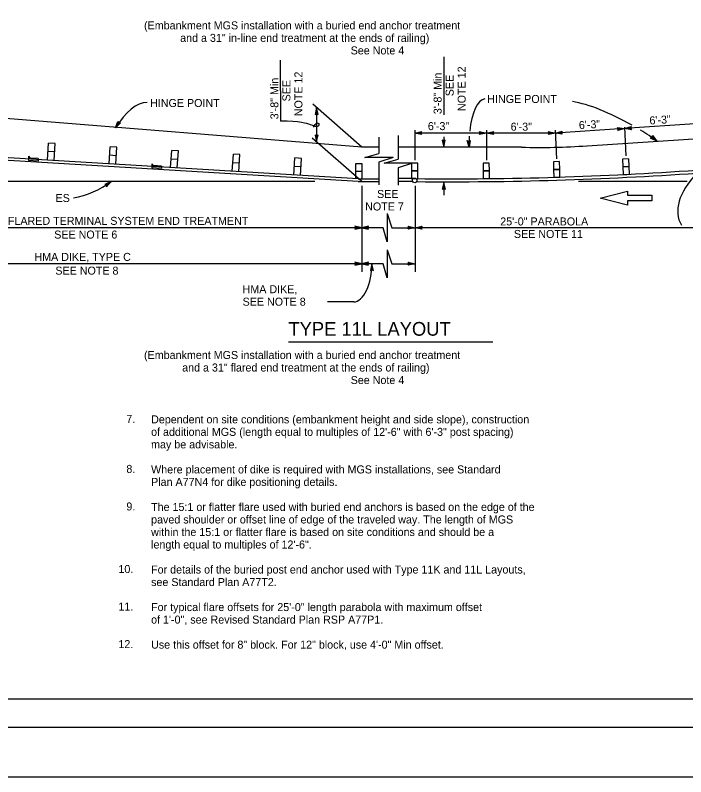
# Model space of a CAD drawing. Extents: x -893 to 867, y -474 to 712.
# Drawn here: x -328 to 258, y -474 to 191 of the extents above; entities that cross this region are included whole.
import ezdxf

# ---------------------------------------------------------------- set-up
doc = ezdxf.new("R2010")
doc.units = 0
for name, color, linetype in [('10 Sheet Format', 7, 'Continuous'), ('56 Stage 3 Anno', 7, 'Continuous'), ('57 Undefined', 7, 'Continuous'), ('60 Nongeo Data', 7, 'Continuous')]:
    doc.layers.add(name, color=color, linetype=linetype)

msp = doc.modelspace()

# ---------------------------------------------------------------- linework, layer by layer
at = {"layer": '10 Sheet Format'}
msp.add_line((-813.45, -406.04), (811.55, -406.04), dxfattribs=at)
for points in [[(-893.45, -474.04), (866.55, -474.04), (866.55, 711.96), (-893.45, 711.96)], [(-863.43, 668.96), (836.57, 668.96), (836.57, -431.04), (-863.43, -431.04)], [(-863.43, 668.96), (836.57, 668.96), (836.57, -431.04), (-863.43, -431.04)]]:
    msp.add_lwpolyline(points, close=True, dxfattribs=at)
at = {"layer": '56 Stage 3 Anno'}
for p, q in [((46.53, 155.22), (46.53, 104.45)), ((-96.33, 152.18), (-96.3, 98.93)), ((-25.16, 76.13), (-68.03, 113.76)), ((-64.6, 110.75), (-65.93, 104.75)), ((-64.61, 109.36), (-65.57, 104.99)), ((-64.6, 107.99), (-65.23, 105.16)), ((-64.6, 106.61), (-64.87, 105.4)), ((-64.6, 110.75), (-64.6, 80.74)), ((-63.26, 104.75), (-64.6, 110.75)), ((-64.6, 110.75), (-64.6, 110.75)), ((-63.62, 104.97), (-64.6, 109.37)), ((-63.98, 105.2), (-64.6, 107.99)), ((-64.32, 105.38), (-64.6, 106.61)), ((-65.93, 104.75), (-64.6, 105.55)), ((-65.93, 104.75), (-65.93, 104.75)), ((-64.6, 105.55), (-63.26, 104.75)), ((-63.26, 104.75), (-63.26, 104.75)), ((-240.23, 92.95), (-238.25, 98.76)), ((-235.97, 97.38), (-240.23, 92.95)), ((-239.51, 94.14), (-238.07, 98.38)), ((-236.39, 97.38), (-239.51, 94.12)), ((-238.79, 95.31), (-237.86, 98.05)), ((-236.81, 97.36), (-238.79, 95.31)), ((-238.25, 98.76), (-238.25, 98.76)), ((-238.25, 98.76), (-237.53, 97.39)), ((-238.08, 96.49), (-237.68, 97.66)), ((-237.2, 97.39), (-238.08, 96.49)), ((-237.53, 97.39), (-235.97, 97.38)), ((-235.97, 97.38), (-235.97, 97.38)), ((199.2, 92.08), (198.32, 93.37)), ((198.32, 93.37), (198.32, 93.37)), ((198.32, 93.37), (204.39, 92.42)), ((204.33, 93.8), (205.54, 68.52)), ((265.91, 96.46), (204.39, 92.42)), ((204.39, 92.42), (210.29, 94.14)), ((205.78, 92.52), (210.08, 93.77)), ((207.15, 92.6), (209.93, 93.41)), ((210.29, 94.14), (209.58, 92.76)), ((210.29, 94.14), (210.29, 94.14)), ((-240.23, 92.95), (-240.23, 92.95)), ((-64.6, 85.94), (-65.94, 86.74)), ((-65.94, 86.74), (-65.94, 86.74)), ((-65.94, 86.74), (-64.6, 80.74)), ((-65.59, 86.53), (-64.6, 82.12)), ((-64.6, 80.74), (-63.27, 86.74)), ((-63.27, 86.74), (-64.6, 85.94)), ((-63.27, 86.74), (-63.27, 86.74)), ((21.09, 88.5), (27.09, 89.83)), ((27.09, 87.16), (21.09, 88.5)), ((21.09, 88.5), (21.09, 88.5)), ((83.83, 88.5), (21.09, 88.5)), ((21.15, 90.92), (21.15, 64.74)), ((26.87, 87.52), (22.47, 88.5)), ((22.48, 88.5), (26.85, 89.47)), ((23.85, 88.5), (26.67, 89.12)), ((26.64, 87.87), (23.85, 88.5)), ((25.23, 88.5), (26.44, 88.76)), ((26.46, 88.22), (25.23, 88.5)), ((27.09, 89.83), (26.29, 88.5)), ((26.29, 88.5), (27.09, 87.16)), ((27.09, 89.83), (27.09, 89.83)), ((27.09, 87.16), (27.09, 87.16)), ((78.54, 88.51), (77.74, 89.85)), ((77.74, 89.85), (77.74, 89.85)), ((77.74, 89.85), (83.74, 88.51)), ((83.74, 88.51), (77.74, 87.18)), ((77.74, 87.18), (78.54, 88.51)), ((77.74, 87.18), (77.74, 87.18)), ((77.95, 89.49), (82.36, 88.51)), ((82.35, 88.5), (77.97, 87.54)), ((80.98, 88.51), (78.15, 87.88)), ((78.19, 89.13), (80.98, 88.51)), ((78.37, 88.78), (79.59, 88.51)), ((79.59, 88.51), (78.39, 88.24)), ((83.74, 88.51), (83.74, 88.51)), ((83.83, 90.92), (83.83, 64.81)), ((143.99, 88.5), (83.83, 88.5)), ((83.92, 88.51), (89.92, 89.84)), ((89.92, 87.17), (83.92, 88.51)), ((83.92, 88.51), (83.92, 88.51)), ((89.7, 87.52), (85.3, 88.51)), ((85.31, 88.51), (89.69, 89.48)), ((86.68, 88.5), (89.51, 89.13)), ((89.47, 87.88), (86.68, 88.5)), ((88.06, 88.5), (89.27, 88.77)), ((89.29, 88.23), (88.06, 88.5)), ((89.92, 89.84), (89.12, 88.51)), ((89.12, 88.51), (89.92, 87.17)), ((89.92, 89.84), (89.92, 89.84)), ((89.92, 87.17), (89.92, 87.17)), ((138.79, 88.5), (137.99, 89.84)), ((137.99, 89.84), (137.99, 89.84)), ((137.99, 89.84), (143.99, 88.5)), ((143.99, 88.5), (137.99, 87.17)), ((137.99, 87.17), (138.79, 88.5)), ((137.99, 87.17), (137.99, 87.17)), ((138.21, 89.48), (142.61, 88.5)), ((142.6, 88.5), (138.23, 87.53)), ((141.23, 88.5), (138.4, 87.88)), ((138.44, 89.12), (141.23, 88.5)), ((138.62, 88.78), (139.85, 88.5)), ((139.85, 88.5), (138.64, 88.23)), ((143.88, 90.9), (145.07, 66.01)), ((204.39, 92.42), (143.99, 88.46)), ((143.99, 88.46), (149.89, 90.18)), ((143.99, 88.5), (143.99, 88.5)), ((150.07, 87.52), (143.99, 88.46)), ((143.99, 88.46), (143.99, 88.46)), ((149.83, 87.86), (145.37, 88.55)), ((145.38, 88.56), (149.68, 89.81)), ((146.75, 88.64), (149.53, 89.45)), ((149.57, 88.2), (146.75, 88.64)), ((148.13, 88.73), (149.32, 89.08)), ((149.37, 88.54), (148.13, 88.73)), ((149.89, 90.18), (149.18, 88.8)), ((149.18, 88.8), (150.07, 87.52)), ((149.89, 90.18), (149.89, 90.18)), ((150.07, 87.52), (150.07, 87.52)), ((204.39, 92.42), (198.49, 90.7)), ((198.49, 90.7), (199.2, 92.08)), ((198.49, 90.7), (198.49, 90.7)), ((198.56, 93.03), (203.02, 92.33)), ((203, 92.33), (198.7, 91.08)), ((198.81, 92.68), (201.64, 92.24)), ((201.64, 92.24), (198.86, 91.43)), ((199.01, 92.35), (200.26, 92.16)), ((200.26, 92.16), (199.07, 91.81)), ((210.47, 91.48), (204.39, 92.42)), ((204.39, 92.42), (204.39, 92.42)), ((204.39, 92.42), (204.39, 92.42)), ((210.23, 91.82), (205.77, 92.51)), ((209.97, 92.16), (207.15, 92.6)), ((208.53, 92.69), (209.72, 93.04)), ((209.77, 92.5), (208.53, 92.69)), ((209.58, 92.76), (210.47, 91.48)), ((210.47, 91.48), (210.47, 91.48)), ((-25.16, 46.12), (-68.36, 84.04)), ((-65.23, 86.29), (-64.6, 83.51)), ((-64.88, 86.12), (-64.6, 84.89)), ((-64.6, 82.13), (-63.63, 86.51)), ((-64.6, 83.51), (-63.98, 86.33)), ((-64.6, 84.89), (-64.34, 86.1)), ((-64.6, 80.74), (-64.6, 80.74)), ((-10.22, 84.94), (-10.22, 70.6)), ((6.67, 86.31), (6.67, 65.75)), ((46.45, 81.37), (45.11, 82.17)), ((45.11, 82.17), (45.11, 82.17)), ((45.11, 82.17), (46.45, 76.17)), ((45.47, 81.96), (46.45, 77.55)), ((45.83, 81.72), (46.45, 78.94)), ((46.17, 81.55), (46.45, 80.32)), ((46.45, 76.17), (47.78, 82.17)), ((47.78, 82.17), (46.45, 81.37)), ((46.45, 77.56), (47.42, 81.94)), ((46.45, 78.94), (47.07, 81.76)), ((46.45, 80.32), (46.71, 81.53)), ((46.53, 85.17), (46.53, 76.13)), ((47.78, 82.17), (47.78, 82.17)), ((68.57, 76.08), (66.9, 82)), ((66.9, 82), (66.9, 82)), ((66.9, 82), (68.27, 81.27)), ((68.48, 77.47), (67.27, 81.78)), ((68.41, 78.84), (67.62, 81.63)), ((68.33, 80.22), (68, 81.41)), ((68.27, 81.27), (69.56, 82.15)), ((68.54, 81.46), (68.33, 80.22)), ((68.87, 81.66), (68.41, 78.84)), ((69.22, 81.91), (68.49, 77.46)), ((69.56, 82.15), (68.57, 76.08)), ((69.56, 82.15), (69.56, 82.15)), ((227.22, 84.18), (228.66, 84.74)), ((232.77, 81.55), (227.22, 84.18)), ((227.22, 84.18), (227.22, 84.18)), ((231.67, 82.4), (227.62, 84.32)), ((230.59, 83.24), (227.97, 84.48)), ((229.5, 84.09), (228.38, 84.62)), ((228.66, 84.74), (228.85, 86.29)), ((228.7, 85.06), (229.5, 84.09)), ((228.77, 85.44), (230.59, 83.24)), ((228.81, 85.87), (231.68, 82.39)), ((228.85, 86.29), (228.85, 86.29)), ((228.85, 86.29), (232.77, 81.55)), ((232.77, 81.55), (232.77, 81.55)), ((46.45, 76.17), (46.45, 76.17)), ((68.57, 76.08), (68.57, 76.08)), ((-22.56, 67.03), (-10.22, 70.6)), ((2.16, 67.03), (-22.56, 67.03)), ((2.16, 67.03), (-10.22, 63.01)), ((-10.22, 63.01), (-10.22, 43.17)), ((-5.67, 62.18), (6.67, 65.75)), ((-5.67, 62.18), (6.67, 65.75)), ((19.06, 62.18), (-5.67, 62.18)), ((19.06, 62.18), (-5.67, 62.18)), ((19.06, 62.18), (6.67, 58.16)), ((19.06, 62.18), (6.67, 58.16)), ((6.67, 58.16), (6.67, 43)), ((-244.19, 46.12), (-249.78, 43.58)), ((-249.78, 43.58), (-249.78, 43.58)), ((-249.78, 43.58), (-248.35, 43)), ((-245.3, 45.29), (-249.38, 43.44)), ((-246.4, 44.46), (-249.03, 43.27)), ((-247.5, 43.63), (-248.63, 43.12)), ((-248.35, 43), (-248.18, 41.45)), ((-248.32, 42.67), (-247.5, 43.63)), ((-248.25, 42.29), (-246.4, 44.46)), ((-248.22, 41.86), (-245.29, 45.29)), ((-248.18, 41.45), (-244.19, 46.12)), ((-248.18, 41.45), (-248.18, 41.45)), ((-244.19, 46.12), (-244.19, 46.12)), ((-25.16, 42.43), (-25.16, -32.79)), ((21.42, 42.43), (21.42, -32.79)), ((46.53, 45.43), (45.2, 39.43)), ((45.2, 39.43), (46.53, 40.23)), ((46.52, 44.04), (45.56, 39.67)), ((46.53, 42.67), (45.9, 39.85)), ((46.53, 41.29), (46.26, 40.08)), ((47.87, 39.43), (46.53, 45.43)), ((46.53, 45.43), (46.53, 45.43)), ((46.53, 45.43), (46.53, 34.13)), ((47.51, 39.65), (46.53, 44.05)), ((47.15, 39.89), (46.53, 42.67)), ((46.8, 40.06), (46.53, 41.29)), ((46.53, 40.23), (47.87, 39.43)), ((259.08, 46.12), (164.36, 46.12)), ((45.2, 39.43), (45.2, 39.43)), ((47.87, 39.43), (47.87, 39.43)), ((-2.85, 18.08), (1.13, 5.8)), ((-2.85, 18.08), (-2.85, -6.64)), ((-25.16, 5.8), (-31.16, 7.13)), ((-31.16, 7.13), (-31.16, 7.13)), ((-31.16, 7.13), (-30.36, 5.8)), ((-26.55, 5.81), (-30.92, 6.78)), ((-19.16, 7.14), (-25.16, 5.8)), ((-19.38, 6.79), (-23.78, 5.8)), ((-19.96, 5.8), (-19.16, 7.14)), ((-19.16, 7.14), (-19.16, 7.14)), ((16.22, 5.8), (15.42, 7.14)), ((15.42, 7.14), (15.42, 7.14)), ((15.42, 7.14), (21.42, 5.8)), ((15.64, 6.79), (20.04, 5.8)), ((21.42, 5.8), (27.42, 7.13)), ((22.81, 5.81), (27.19, 6.78)), ((27.42, 7.13), (26.62, 5.8)), ((27.42, 7.13), (27.42, 7.13)), ((-25.16, 5.8), (-490.32, 5.8)), ((-30.36, 5.8), (-31.16, 4.46)), ((-31.16, 4.46), (-25.16, 5.8)), ((-31.16, 4.46), (-31.16, 4.46)), ((-30.94, 4.82), (-26.54, 5.8)), ((-27.92, 5.8), (-30.75, 6.43)), ((-30.71, 5.18), (-27.92, 5.8)), ((-30.53, 5.53), (-29.3, 5.8)), ((-29.3, 5.8), (-30.51, 6.07)), ((-25.16, 5.8), (-25.16, 5.8)), ((-25.16, 5.8), (-19.16, 4.47)), ((-25.16, 5.8), (-25.16, 5.8)), ((-6.46, 5.8), (-25.16, 5.8)), ((-23.77, 5.8), (-19.39, 4.83)), ((-19.61, 6.43), (-22.4, 5.81)), ((-22.4, 5.81), (-19.57, 5.18)), ((-19.79, 6.08), (-21.01, 5.81)), ((-21.01, 5.81), (-19.81, 5.54)), ((-19.16, 4.47), (-19.96, 5.8)), ((-19.16, 4.47), (-19.16, 4.47)), ((-2.85, -6.64), (-6.46, 5.8)), ((1.13, 5.8), (21.42, 5.8)), ((21.42, 5.8), (15.42, 4.47)), ((15.42, 4.47), (16.22, 5.8)), ((15.42, 4.47), (15.42, 4.47)), ((20.03, 5.8), (15.66, 4.83)), ((18.66, 5.81), (15.83, 5.18)), ((15.87, 6.43), (18.66, 5.81)), ((16.05, 6.08), (17.28, 5.81)), ((17.28, 5.81), (16.07, 5.54)), ((21.42, 5.8), (21.42, 5.8)), ((266.95, 5.8), (21.42, 5.8)), ((27.42, 4.46), (21.42, 5.8)), ((21.42, 5.8), (21.42, 5.8)), ((27.2, 4.82), (22.8, 5.8)), ((24.18, 5.8), (27.01, 6.43)), ((26.97, 5.18), (24.18, 5.8)), ((25.57, 5.8), (26.77, 6.07)), ((26.79, 5.53), (25.57, 5.8)), ((26.62, 5.8), (27.42, 4.46)), ((27.42, 4.46), (27.42, 4.46)), ((-2.85, -13.43), (1.13, -25.71)), ((-2.85, -13.43), (-2.85, -38.15)), ((-25.16, -25.71), (-490.32, -25.71)), ((-25.16, -25.71), (-31.16, -24.38)), ((-31.16, -24.38), (-31.16, -24.38)), ((-31.16, -24.38), (-30.36, -25.71)), ((-25.16, -25.71), (-31.16, -24.38)), ((-31.16, -24.38), (-31.16, -24.38)), ((-31.16, -24.38), (-30.36, -25.71)), ((-30.36, -25.71), (-31.16, -27.05)), ((-31.16, -27.05), (-25.16, -25.71)), ((-30.36, -25.71), (-31.16, -27.05)), ((-31.16, -27.05), (-25.16, -25.71)), ((-30.94, -26.69), (-26.54, -25.71)), ((-30.94, -26.69), (-26.54, -25.71)), ((-26.55, -25.71), (-30.92, -24.74)), ((-26.55, -25.71), (-30.92, -24.74)), ((-27.92, -25.71), (-30.75, -25.09)), ((-27.92, -25.71), (-30.75, -25.09)), ((-30.71, -26.33), (-27.92, -25.71)), ((-30.71, -26.33), (-27.92, -25.71)), ((-30.53, -25.99), (-29.3, -25.71)), ((-30.53, -25.99), (-29.3, -25.71)), ((-29.3, -25.71), (-30.51, -25.45)), ((-29.3, -25.71), (-30.51, -25.45)), ((-19.16, -24.37), (-25.16, -25.71)), ((-25.16, -25.71), (-25.16, -25.71)), ((-25.16, -25.71), (-19.16, -27.04)), ((-25.16, -25.71), (-25.16, -25.71)), ((-25.16, -25.71), (-25.16, -25.71)), ((-6.46, -25.71), (-25.16, -25.71)), ((-19.38, -24.73), (-23.78, -25.71)), ((-23.77, -25.71), (-19.39, -26.68)), ((-19.61, -25.09), (-22.4, -25.71)), ((-22.4, -25.71), (-19.57, -26.33)), ((-19.79, -25.43), (-21.01, -25.71)), ((-21.01, -25.71), (-19.81, -25.97)), ((-19.96, -25.71), (-19.16, -24.37)), ((-19.16, -27.04), (-19.96, -25.71)), ((-19.16, -24.37), (-19.16, -24.37)), ((-16.41, -25.71), (-17.66, -31.73)), ((-16.41, -25.71), (-16.41, -25.71)), ((-14.99, -31.7), (-16.41, -25.71)), ((-2.85, -38.15), (-6.46, -25.71)), ((1.13, -25.71), (21.42, -25.71)), ((16.22, -25.71), (15.42, -24.37)), ((15.42, -24.37), (15.42, -24.37)), ((15.42, -24.37), (21.42, -25.71)), ((21.42, -25.71), (15.42, -27.04)), ((15.42, -27.04), (16.22, -25.71)), ((15.64, -24.73), (20.04, -25.71)), ((20.03, -25.71), (15.66, -26.68)), ((18.66, -25.71), (15.83, -26.33)), ((15.87, -25.09), (18.66, -25.71)), ((16.05, -25.43), (17.28, -25.71)), ((17.28, -25.71), (16.07, -25.97)), ((21.42, -25.71), (21.42, -25.71)), ((-31.16, -27.05), (-31.16, -27.05)), ((-31.16, -27.05), (-31.16, -27.05)), ((-19.16, -27.04), (-19.16, -27.04)), ((-17.66, -31.73), (-16.34, -30.91)), ((-17.66, -31.73), (-17.66, -31.73)), ((-17.3, -31.51), (-16.39, -27.11)), ((-16.37, -28.48), (-16.95, -31.3)), ((-16.6, -31.08), (-16.35, -29.86)), ((-16.39, -27.09), (-15.34, -31.49)), ((-15.7, -31.28), (-16.37, -28.48)), ((-16.35, -29.86), (-16.06, -31.08)), ((-16.34, -30.91), (-14.99, -31.7)), ((-14.99, -31.7), (-14.99, -31.7)), ((15.42, -27.04), (15.42, -27.04)), ((-32.06, -59.12), (-55.14, -59.12))]:
    msp.add_line(p, q, dxfattribs=at)
msp.add_arc((-290.54, 107.92), 77.26, 279.99014, 306.87102, dxfattribs=at)
for centre, major_axis, ratio, start_param, end_param in [((-225.61, 45.08), (-15.99, -69.88), 0.436863, 3.243812, 4.062009), ((87.15, 67.3), (4.34, -51.05), 0.354053, 3.170239, 4.218792), ((204.97, 70.99), (67.8, -41.06), 0.303891, 1.663717, 2.484861), ((204.97, 70.99), (67.8, -41.06), 0.303891, 1.334036, 1.555114), ((87.15, 67.3), (4.34, -51.05), 0.354053, 4.313406, 4.50696), ((338.27, 47.31), (85.59, 36.3), 0.485294, 2.313461, 3.215032), ((-29.85, -30.99), (2.77, 28.1), 0.468255, 3.183468, 4.947209)]:
    msp.add_ellipse(centre, major_axis=major_axis, ratio=ratio, start_param=start_param, end_param=end_param, dxfattribs=at)
msp.add_open_spline([(-67.21, 93.67), (-65.45, 97.5), (-63.15, 97.58), (-62.23, 96.05), (-63.15, 94.28), (-64.99, 94.05), (-67.76, 94.98), (-78.83, 98.83), (-96.3, 98.93)], degree=3, dxfattribs=at)
at = {"layer": '57 Undefined'}
for p, q in [((-89.04, -93.81), (89.35, -93.81)), ((-70.39, -93.81), (68.48, -93.81))]:
    msp.add_line(p, q, dxfattribs=at)
at = {"layer": '60 Nongeo Data'}
for p, q in [((-25.16, 76.13), (-428.42, 108.61)), ((171.75, 77.44), (456.75, 96.2)), ((-28.43, 46.12), (-477.81, 73.35)), ((-28.29, 48.46), (-477.63, 75.68)), ((-299.9, 64.92), (-299, 79.8)), ((-294.07, 64.56), (-293.17, 79.45)), ((-246.03, 61.65), (-245.13, 76.54)), ((-240.2, 61.3), (-239.3, 76.19)), ((-192.16, 58.39), (-191.26, 73.28)), ((-10.22, 76.13), (-25.16, 76.13)), ((114.47, 76.13), (6.67, 76.13)), ((-316.23, 68.22), (-316.37, 65.98)), ((-316.23, 68.22), (-314.88, 66.64)), ((-307.91, 66.22), (-314.88, 66.64)), ((-186.33, 58.03), (-185.43, 72.92)), ((-138.29, 55.12), (-137.38, 70.01)), ((-132.46, 54.77), (-131.56, 69.66)), ((-84.42, 51.86), (-83.51, 66.75)), ((-316.37, 65.98), (-316.45, 64.6)), ((-308.04, 64.09), (-316.45, 64.6)), ((-307.96, 65.4), (-308.04, 64.09)), ((-307.91, 66.22), (-307.96, 65.4)), ((-208.49, 61.69), (-208.63, 59.45)), ((-208.49, 61.69), (-207.13, 60.12)), ((-200.17, 59.69), (-207.13, 60.12)), ((-78.59, 51.51), (-77.69, 66.39)), ((-208.63, 59.45), (-208.71, 58.07)), ((-200.29, 57.56), (-208.71, 58.07)), ((-200.21, 58.88), (-200.29, 57.56)), ((-200.17, 59.69), (-200.22, 58.88)), ((-30.45, 55.2), (-25.03, 55.2)), ((-28.29, 48.46), (-10.22, 48.46)), ((19.89, 48.7), (6.49, 48.7)), ((-66.14, 46.12), (-806.77, 46.12)), ((-28.43, 46.12), (-10.22, 46.12)), ((19.35, 46.12), (6.49, 46.12)), ((183.21, 31.66), (207.12, 37.8)), ((207.12, 37.8), (207.12, 34.16)), ((207.12, 34.16), (228.22, 34.16)), ((228.22, 34.16), (228.22, 31.66)), ((207.12, 25.52), (183.21, 31.66)), ((228.22, 29.16), (207.12, 29.16)), ((207.12, 29.16), (207.12, 25.52)), ((228.22, 31.66), (228.22, 29.16))]:
    msp.add_line(p, q, dxfattribs=at)
for points in [[(-293.17, 79.45), (-299, 79.8)], [(-239.3, 76.19), (-245.13, 76.54)], [(-185.43, 72.92), (-191.26, 73.28)], [(-293.62, 72.01), (-299.45, 72.36)], [(-239.75, 68.74), (-245.58, 69.1)], [(-131.56, 69.66), (-137.38, 70.01)], [(-77.69, 66.39), (-83.51, 66.75)], [(-185.88, 65.48), (-191.71, 65.83)], [(-132.01, 62.21), (-137.83, 62.57)], [(-30.45, 48.43), (-30.45, 61.97), (-25.03, 61.97), (-25.03, 48.43)], [(-78.14, 58.95), (-83.96, 59.3)]]:
    msp.add_lwpolyline(points, dxfattribs=at)
for points in [[(23.81, 62.18), (18.39, 62.23), (18.34, 55.46), (23.76, 55.41)], [(86.27, 62.25), (80.85, 62.19), (80.92, 55.43), (86.34, 55.49)], [(147.66, 63.56), (142.25, 63.44), (142.4, 56.68), (147.81, 56.8)], [(208.1, 66.06), (202.69, 65.79), (203.03, 59.03), (208.44, 59.3)], [(23.76, 55.41), (18.34, 55.46), (18.28, 48.7), (23.7, 48.65)], [(86.34, 55.49), (80.92, 55.43), (80.99, 48.66), (86.41, 48.72)], [(147.81, 56.8), (142.4, 56.68), (142.55, 49.92), (147.96, 50.04)], [(208.44, 59.3), (203.03, 59.03), (203.37, 52.27), (208.78, 52.55)]]:
    msp.add_lwpolyline(points, close=True, dxfattribs=at)
msp.add_circle((21.09, 47.11), 2, dxfattribs=at)
for centre, radius, start, end in [((129.24, 679.86), 603.91, 268.59859, 274.02572), ((51.5, 3125.17), 3076.65, 269.45702, 274.02725), ((51.5, 3125.17), 3079.23, 269.4662, 274.02725)]:
    msp.add_arc(centre, radius, start, end, dxfattribs=at)

# ---------------------------------------------------------------- texts
at = {"layer": '57 Undefined'}
for s, height, p in [('(Embankment MGS installation with a buried end anchor treatment', 7, (-215.4, 179.12)), ('and a 31" in-line end treatment at the ends of railing)', 7, (-183.85, 168.18)), ('See Note 4', 7, (-34.86, 157.24)), ('HINGE POINT', 7, (84.52, 114.79)), ('HINGE POINT', 7, (-210.13, 111.29)), ('6\'-3"', 7, (32.59, 91.08)), ('6\'-3"', 7, (104.95, 90.56)), ('ES', 7, (-292.73, 28.28)), ('SEE', 7, (-11.81, 31.79)), ('NOTE 7', 7, (-22.22, 20.85)), ('CALTRANS APPROVED 31" FLARED TERMINAL SYSTEM END TREATMENT', 7, (-457.87, 8.3)), ('25\'-0" PARABOLA', 7, (95.82, 7.77)), ('SEE NOTE 6', 7, (-293.9, -3.7)), ('SEE NOTE 11', 7, (107.77, -3.16)), ('HMA DIKE, TYPE C', 7, (-311.17, -23.21)), ('SEE NOTE 8', 7, (-292.91, -35.21)), ('HMA DIKE,', 7, (-129.29, -51.43)), ('SEE NOTE 8', 7, (-129.29, -62.37)), ('TYPE 11L LAYOUT', 12, (-89.25, -88.6)), ('(Embankment MGS installation with a buried end anchor treatment', 7, (-215.4, -108.94)), ('and a 31" flared end treatment at the ends of railing)', 7, (-182.11, -119.88)), ('See Note 4', 7, (-34.86, -130.82)), ('7.', 7, (-230.86, -164.74)), ('Dependent on site conditions (embankment height and side slope), construction', 7, (-209.25, -165.19)), ('of additional MGS (length equal to multiples of 12\'-6" with 6\'-3" post spacing)', 7, (-209.25, -176.13)), ('may be advisable.', 7, (-209.25, -187.06)), ('8.', 7, (-230.86, -208.49)), ('Where placement of dike is required with MGS installations, see Standard', 7, (-209.25, -208.94)), ('Plan A77N4 for dike positioning details.', 7, (-209.25, -219.87)), ('9.', 7, (-230.86, -241.3)), ('The 15:1 or flatter flare used with buried end anchors is based on the edge of the', 7, (-209.25, -241.75)), ('paved shoulder or offset line of edge of the traveled way. The length of MGS', 7, (-209.25, -252.69)), ('within the 15:1 or flatter flare is based on site conditions and should be a', 7, (-209.25, -263.62)), ('length equal to multiples of 12\'-6".', 7, (-209.25, -274.56)), ('10.', 7, (-237.8, -295.99)), ('For details of the buried post end anchor used with Type 11K and 11L Layouts,', 7, (-209.25, -296.43)), ('see Standard Plan A77T2.', 7, (-209.25, -307.37)), ('11.', 7, (-237.8, -328.8)), ('For typical flare offsets for 25\'-0" length parabola with maximum offset', 7, (-209.25, -329.24)), ('of 1\'-0", see Revised Standard Plan RSP A77P1.', 7, (-209.25, -340.18)), ('12.', 7, (-237.8, -361.61)), ('Use this offset for 8" block. For 12" block, use 4\'-0" Min offset.', 7, (-209.25, -362.06))]:
    msp.add_text(s, height=height, dxfattribs=at).set_placement(p)
for s, rotation, p in [('NOTE 12', 90, (-77.01, 103.2)), ('3\'-8" Min', 90, (44.62, 105.03)), ('NOTE 12', 90, (65.62, 107.73)), ('3\'-8" Min', 90, (-98.01, 100.51)), ('SEE', 90, (-87.51, 116.17)), ('SEE ', 90, (55.12, 120.69)), ('6\'-3"', 3.75034, (164.78, 91.87)), ('6\'-3"', 3.75034, (226.46, 95.94))]:
    msp.add_text(s, height=7, rotation=rotation, dxfattribs=at).set_placement(p)

doc.saveas('drawing.dxf')
